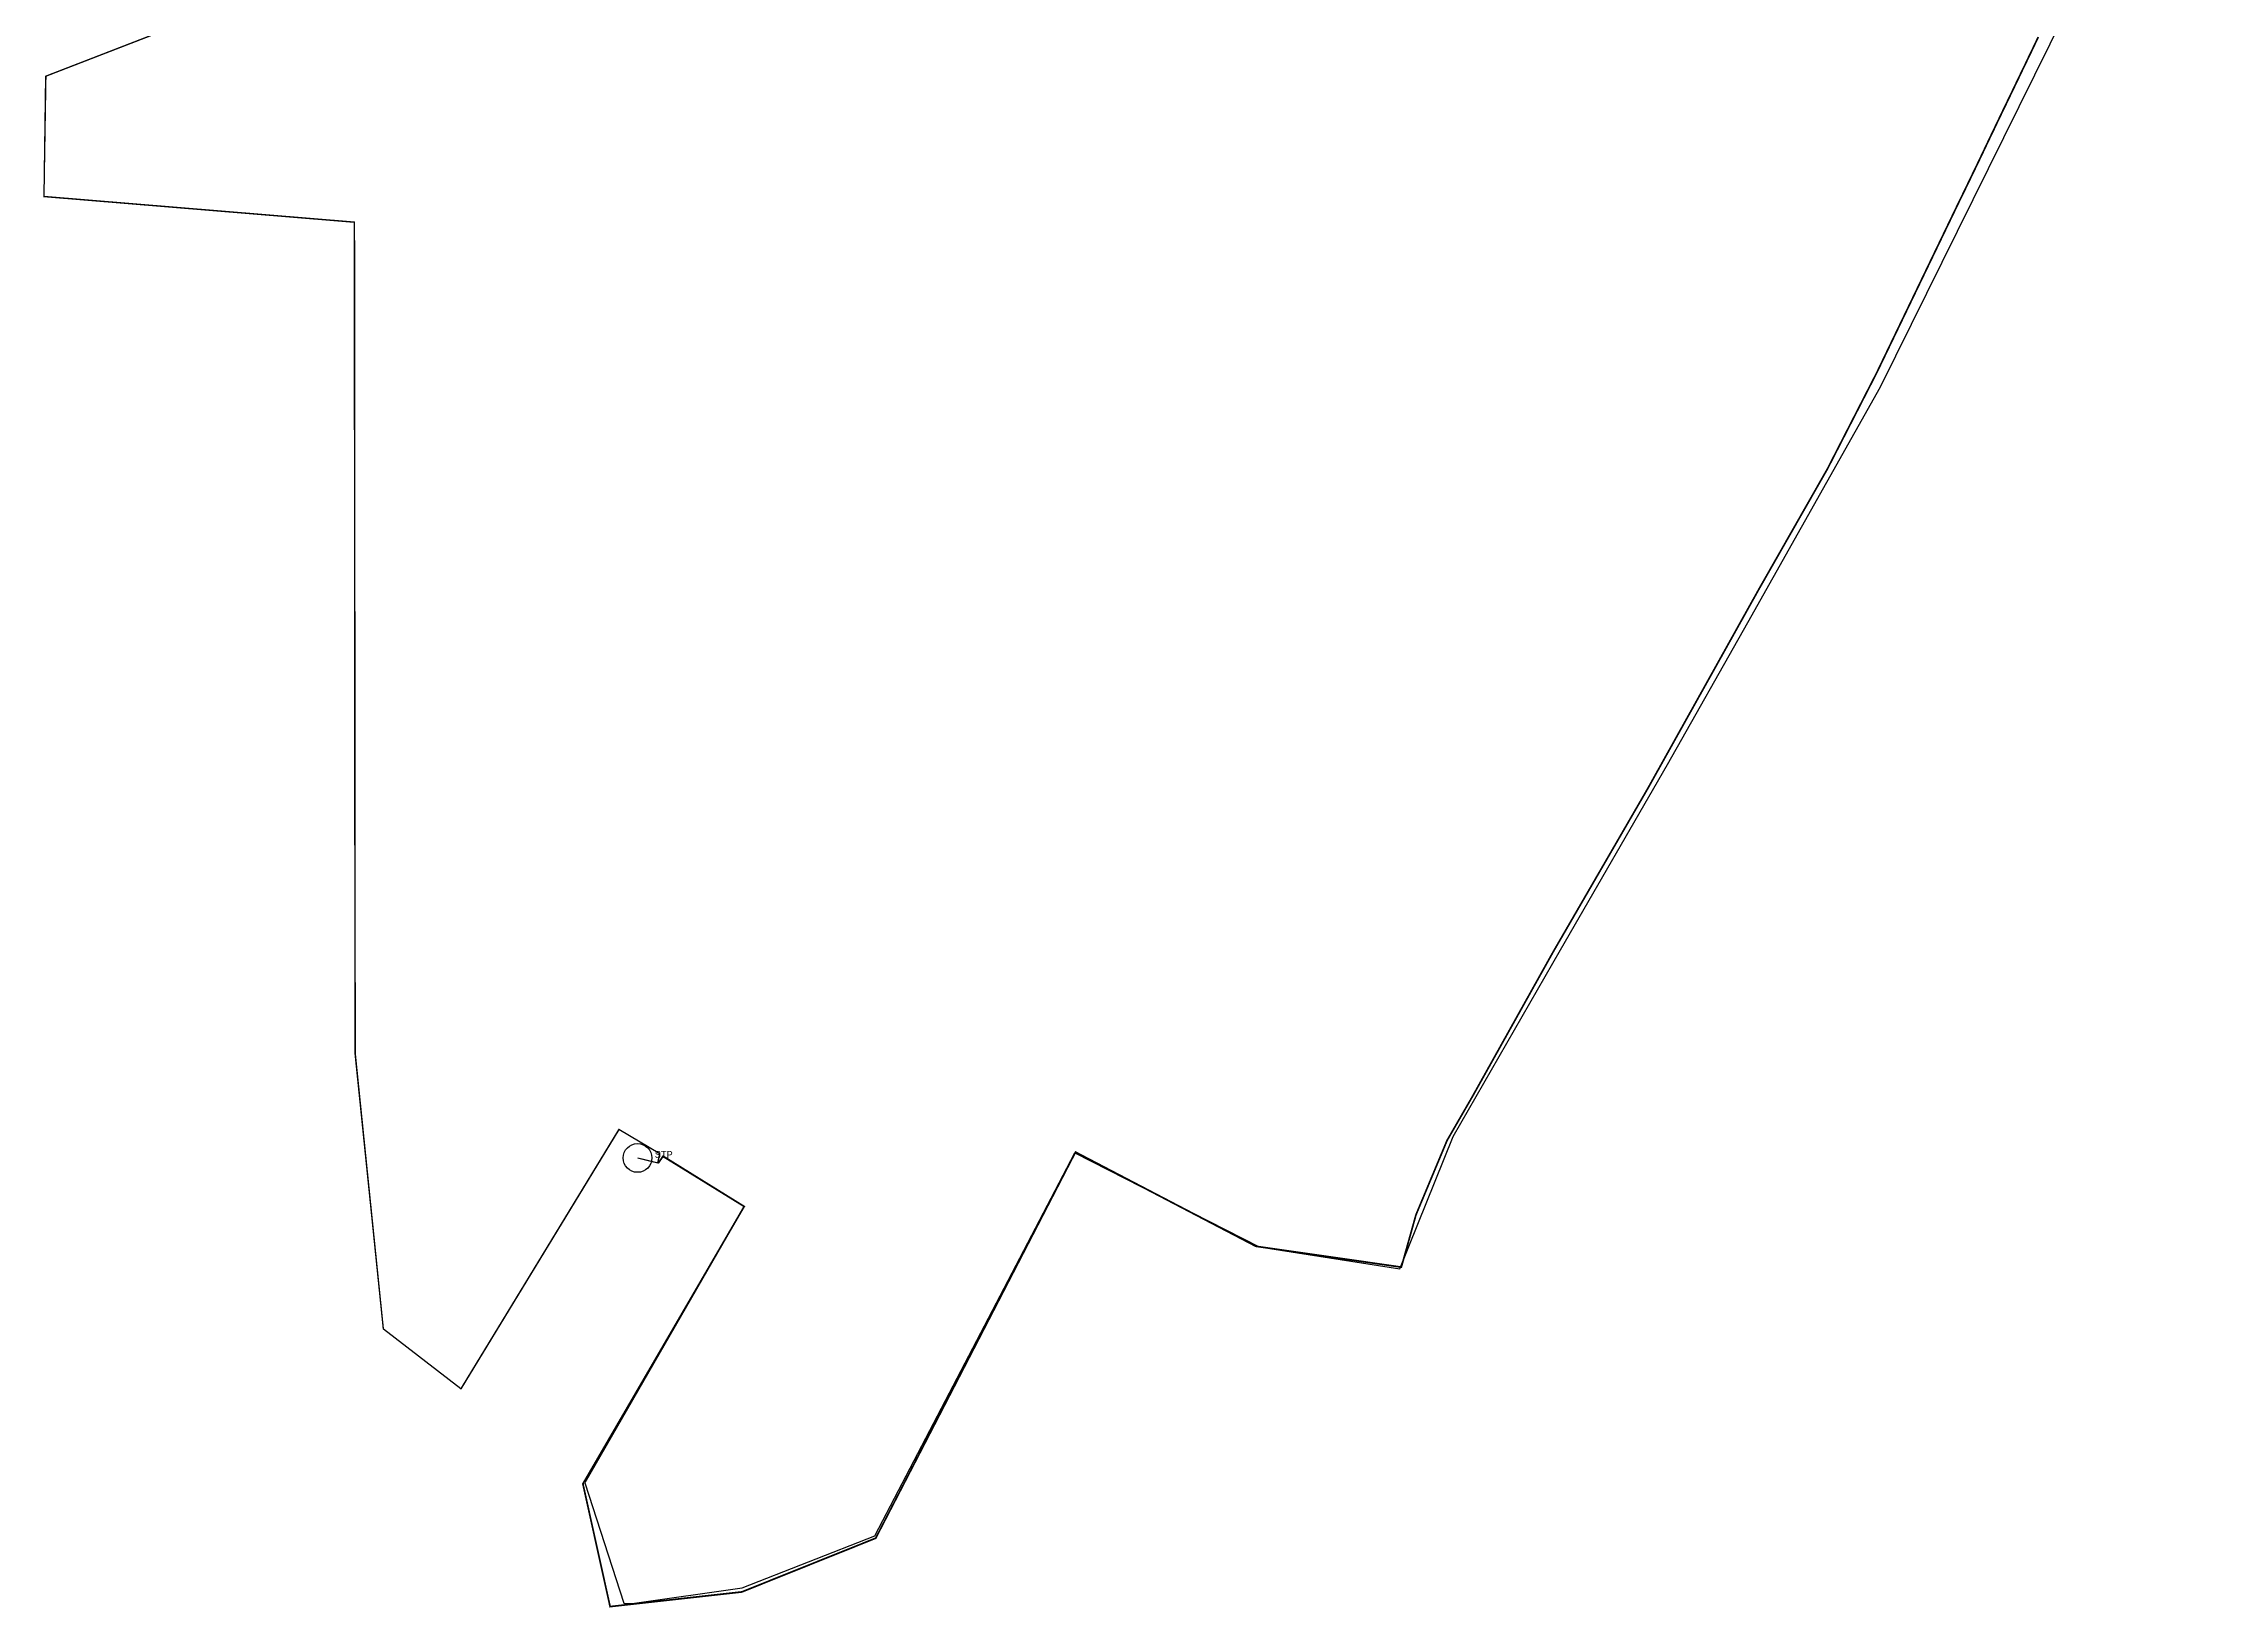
# Model space of a CAD drawing. Header units: metres. Extents: x 440276 to 476894, y 2561381 to 2578972.
# Drawn here: x 443352 to 447137, y 2562570 to 2565293 of the extents above; entities that cross this region are included whole.
import ezdxf

# ---------------------------------------------------------------- set-up
doc = ezdxf.new("R2010")
doc.units = ezdxf.units.M
doc.header["$LTSCALE"] = 8
doc.linetypes.add('DASHED', pattern=[1.524, 1.27, -0.254])
for name, color, linetype in [('A_BUILT_2006', 252, 'Continuous'), ('A_DIRECT_LINK', 6, 'Continuous'), ('A_MAIN_PIPE', 5, 'Continuous'), ('A_STP', 6, 'Continuous')]:
    doc.layers.add(name, color=color, linetype=linetype)

msp = doc.modelspace()

# ---------------------------------------------------------------- linework, layer by layer
at = {"layer": 'A_BUILT_2006', "color": 252}
for points in [[(444423.4, 2563343.2), (444431.5, 2563355.3), (444572.9, 2563267.8), (444295.2, 2562786.9), (444363.1, 2562577.1), (444377.7, 2562576.5), (444569.2, 2562604), (444800.1, 2562694.3), (445148.7, 2563361.2), (445469.4, 2563197.5), (445714.6, 2563159.3), (445807.5, 2563389.7), (445994.1, 2563715), (446180.6, 2564037.7), (446320.8, 2564284.9), (446551.4, 2564695.1), (447061.6, 2565726.9), (448013.4, 2567331.6)], [(444422.4, 2563343.7), (444425.8, 2563359.7), (444354.3, 2563402.3), (444079.1, 2562950.6), (443944.5, 2563054.6), (443895.5, 2563534.9), (443894.2, 2564981.6), (443353.4, 2565026.3), (443356.8, 2565236.3), (445139.7, 2565926.1), (445353.1, 2566067)]]:
    msp.add_lwpolyline(points, dxfattribs=at)
at = {"layer": 'A_DIRECT_LINK', "color": 6, "linetype": 'DASHED', "const_width": 2}
msp.add_lwpolyline([(445360.1, 2566056.1), (445279.1, 2566018.1), (445139.7, 2565926.1), (443356.8, 2565236.3), (443353.4, 2565026.3), (443894.2, 2564981.6), (443895.5, 2563534.9), (443944.5, 2563054.6), (444079.1, 2562950.6), (444354.3, 2563402.3), (444425.8, 2563359.7), (444422.4, 2563343.7), (444387, 2563352.5)], dxfattribs=at)
at = {"layer": 'A_MAIN_PIPE', "color": 5, "const_width": 3}
msp.add_lwpolyline([(446826.3, 2565304.2), (446819.4, 2565289.7), (446814.1, 2565278.6), (446808.7, 2565267.5), (446803.5, 2565256.5), (446798.1, 2565245.5), (446795.7, 2565240.4), (446792.8, 2565234.4), (446791.5, 2565231.6), (446788.8, 2565226.1), (446782.2, 2565212.3), (446776.9, 2565201.3), (446775.9, 2565199.2), (446771.8, 2565190.8), (446770.6, 2565188.2), (446766.2, 2565179.2), (446760.9, 2565168.1), (446755.6, 2565157.1), (446752.6, 2565150.9), (446749.1, 2565143.4), (446745, 2565135), (446739.7, 2565123.9), (446734.7, 2565113.4), (446729.2, 2565101.8), (446723.9, 2565090.7), (446718.6, 2565079.7), (446693.9, 2565028.6), (446691.2, 2565023.2), (446687.5, 2565015.6), (446544.7, 2564719.1), (446459.2, 2564552.4), (446340, 2564343.2), (446145.9, 2563995.1), (445981.3, 2563710.9), (445841.6, 2563460.7), (445796.7, 2563382.9), (445742.6, 2563253.5), (445717.1, 2563162.4), (445463.7, 2563198.7), (445149.7, 2563362.7), (444801.7, 2562690.4), (444568.5, 2562596.8), (444339.2, 2562571.3), (444291.8, 2562785.1), (444572.7, 2563268), (444431.5, 2563355.6), (444423, 2563343.3)], dxfattribs=at)
at = {"layer": 'A_STP', "color": 6}
msp.add_circle((444387, 2563352.5), 25, dxfattribs=at)

# ---------------------------------------------------------------- texts
msp.add_text('STP', height=12, dxfattribs=at).set_placement((444417, 2563352.5))

doc.saveas('drawing.dxf')
